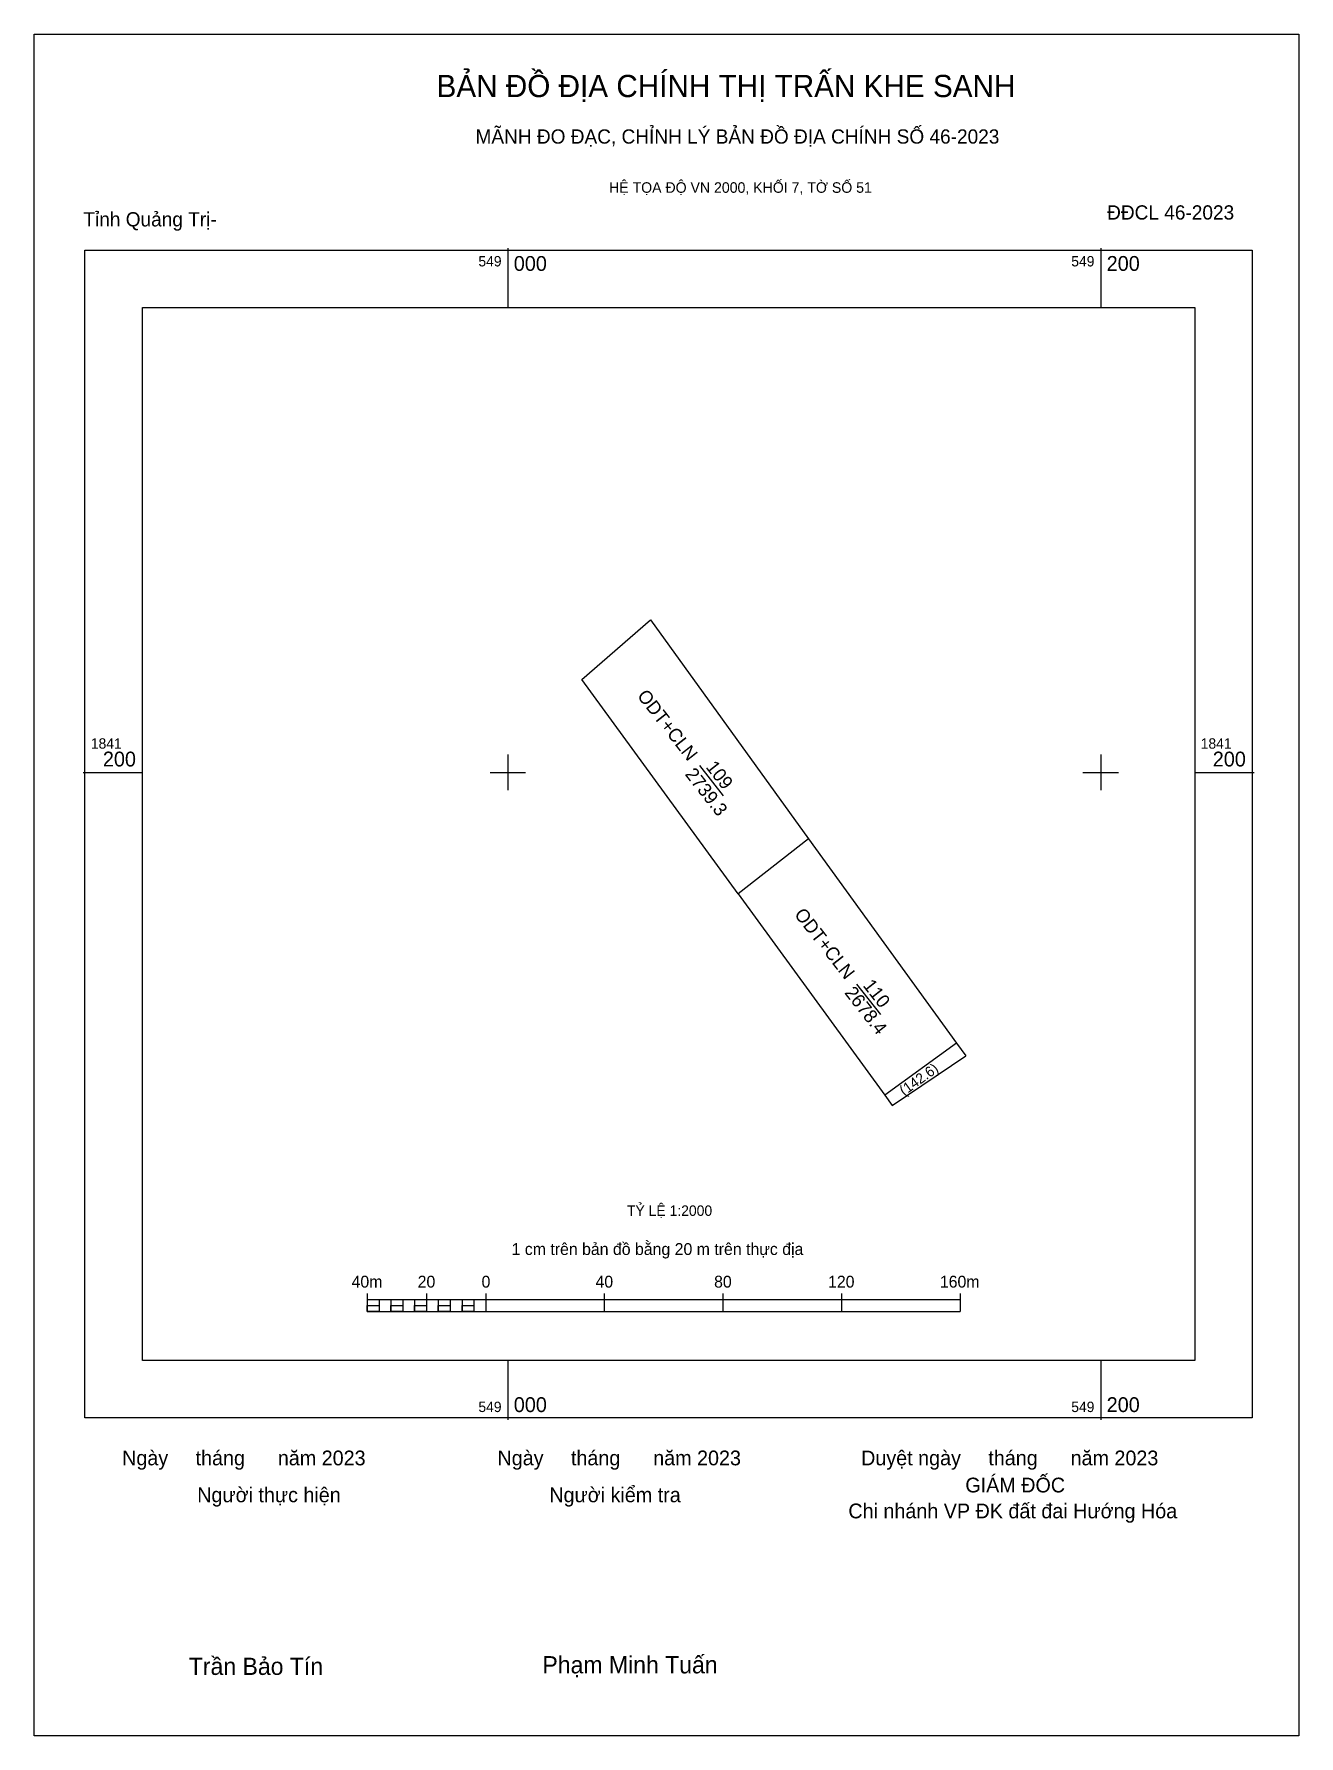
# Model space of a CAD drawing. Extents: x 548840 to 549267, y 1840875 to 1841449.
import ezdxf

# ---------------------------------------------------------------- set-up
doc = ezdxf.new("R2010")
doc.units = 0
for name, color, linetype in [('Level 10', 7, 'Continuous'), ('Level 13', 7, 'Continuous'), ('Level 15', 7, 'Continuous'), ('Level 27', 7, 'Continuous'), ('Level 4', 7, 'Continuous'), ('Level 50', 7, 'Continuous'), ('Level 6', 7, 'Continuous'), ('Level 62', 7, 'Continuous'), ('Level 63', 7, 'Continuous'), ('Level 9', 7, 'Continuous')]:
    doc.layers.add(name, color=color, linetype=linetype)

msp = doc.modelspace()

# ---------------------------------------------------------------- linework, layer by layer
at = {"layer": 'Level 10'}
for p, q in [((549101.47, 1841177.64), (549151.31, 1841108.72)), ((549077.7, 1841159.04), (549127.2, 1841091.15)), ((549151.31, 1841108.72), (549154.44, 1841104.39)), ((549129.69, 1841087.74), (549154.44, 1841104.39)), ((549127.2, 1841091.15), (549129.69, 1841087.74))]:
    msp.add_line(p, q, dxfattribs=at)
msp.add_lwpolyline([(549101.47, 1841177.64), (549077.7, 1841159.04), (549024.96, 1841231.38), (549048.1, 1841251.43)], close=True, dxfattribs=at)
at = {"layer": 'Level 15'}
msp.add_lwpolyline([(548840.16, 1841448.95), (549266.87, 1841448.95), (549266.87, 1840875.12), (548840.16, 1840875.12)], close=True, dxfattribs=at)
at = {"layer": 'Level 27'}
for p, q in [((549048.1, 1841251.43), (549048.11, 1841251.44)), ((549024.96, 1841231.38), (549024.94, 1841231.36)), ((549101.47, 1841177.64), (549101.48, 1841177.62)), ((549077.7, 1841159.04), (549077.71, 1841159.02))]:
    msp.add_line(p, q, dxfattribs=at)
at = {"layer": 'Level 50'}
msp.add_line((549151.31, 1841108.72), (549127.2, 1841091.15), dxfattribs=at)
at = {"layer": 'Level 62'}
msp.add_lwpolyline([(548876.7, 1841356.73), (549231.73, 1841356.73), (549231.73, 1841001.71), (548876.7, 1841001.71)], close=True, dxfattribs=at)
at = {"layer": 'Level 63'}
for p, q in [((549000, 1841376.73), (549000, 1841356.73)), ((549200, 1841376.73), (549200, 1841356.73)), ((549000, 1841206), (549000, 1841194)), ((549200, 1841206), (549200, 1841194)), ((548856.7, 1841200), (548876.7, 1841200)), ((548994, 1841200), (549006, 1841200)), ((549194, 1841200), (549206, 1841200)), ((549231.73, 1841200), (549251.73, 1841200)), ((548952.54, 1841024.29), (548952.54, 1841018.29)), ((548972.54, 1841024.29), (548972.54, 1841018.29)), ((548992.54, 1841024.29), (548992.54, 1841018.29)), ((549032.54, 1841024.29), (549032.54, 1841018.29)), ((549072.54, 1841024.29), (549072.54, 1841018.29)), ((549112.54, 1841024.29), (549112.54, 1841018.29)), ((549152.54, 1841024.29), (549152.54, 1841018.29)), ((548952.54, 1841022.29), (549152.54, 1841022.29)), ((548956.54, 1841022.29), (548956.54, 1841018.29)), ((548960.54, 1841022.29), (548960.54, 1841018.29)), ((548964.54, 1841022.29), (548964.54, 1841018.29)), ((548968.54, 1841022.29), (548968.54, 1841018.29)), ((548972.54, 1841022.29), (548972.54, 1841018.29)), ((548976.54, 1841022.29), (548976.54, 1841018.29)), ((548980.54, 1841022.29), (548980.54, 1841018.29)), ((548984.54, 1841022.29), (548984.54, 1841018.29)), ((548988.54, 1841022.29), (548988.54, 1841018.29)), ((548992.54, 1841022.29), (548992.54, 1841018.29)), ((548952.54, 1841018.29), (549152.54, 1841018.29)), ((549000, 1841001.71), (549000, 1840981.71)), ((549200, 1841001.71), (549200, 1840981.71))]:
    msp.add_line(p, q, dxfattribs=at)
for points in [[(548857.33, 1841376.1), (549251.1, 1841376.1), (549251.1, 1840982.33), (548857.33, 1840982.33)], [(548952.54, 1841020.29), (548956.54, 1841020.29), (548956.54, 1841018.29), (548952.54, 1841018.29)], [(548952.54, 1841020.29), (548956.54, 1841020.29), (548956.54, 1841018.29), (548952.54, 1841018.29)], [(548960.54, 1841020.29), (548964.54, 1841020.29), (548964.54, 1841018.29), (548960.54, 1841018.29)], [(548968.54, 1841020.29), (548972.54, 1841020.29), (548972.54, 1841018.29), (548968.54, 1841018.29)], [(548976.54, 1841020.29), (548980.54, 1841020.29), (548980.54, 1841018.29), (548976.54, 1841018.29)], [(548984.54, 1841020.29), (548988.54, 1841020.29), (548988.54, 1841018.29), (548984.54, 1841018.29)]]:
    msp.add_lwpolyline(points, close=True, dxfattribs=at)
at = {"layer": 'Level 9'}
for p, q in [((549064.6, 1841202.32), (549072.63, 1841192.06)), ((549117.61, 1841128.65), (549125.65, 1841118.38))]:
    msp.add_line(p, q, dxfattribs=at)

# ---------------------------------------------------------------- texts
at = {"layer": 'Level 13'}
for s, p in [('ODT+CLN', (549043.41, 1841225.73)), ('109', (549066.57, 1841201.74)), ('2739.3', (549059.54, 1841199.34)), ('ODT+CLN', (549096.42, 1841152.06)), ('2678.4', (549113.37, 1841125.65)), ('110', (549119.57, 1841128.09))]:
    msp.add_text(s, height=4.5, rotation=308.05944, dxfattribs=at).set_placement(p)
at = {"layer": 'Level 4'}
msp.add_text('(142.6)', height=3.469, rotation=35.42934, dxfattribs=at).set_placement((549133.64, 1841090.84))
at = {"layer": 'Level 6'}
msp.add_text('TỶ LỆ 1:2000', height=3.5158, dxfattribs=at).set_placement((549040.17, 1841050.48))
at = {"layer": 'Level 63'}
for s, height, p in [('BẢN ĐỒ ĐỊA CHÍNH THỊ TRẤN KHE SANH', 7.4873, (548975.95, 1841427.69)), ('MÃNH ĐO ĐẠC, CHỈNH LÝ BẢN ĐỒ ĐỊA CHÍNH SỐ 46-2023', 4.8044, (548989.09, 1841412)), ('HỆ TỌA ĐỘ VN 2000, KHỐI 7, TỜ SỐ 51', 3.5565, (549034.14, 1841395.42)), ('549', 3.5, (548990.06, 1841370.6)), ('000', 5, (549002, 1841369.1)), ('549', 3.5, (549190.06, 1841370.6)), ('200', 5, (549202, 1841369.1)), ('1841', 3.5, (548859.33, 1841208)), ('1841', 3.5, (549233.73, 1841208)), ('200', 5, (548863.39, 1841202)), ('200', 5, (549237.79, 1841202)), ('1 cm trên bản đồ bằng 20 m trên thực địa', 4, (549001.26, 1841037.29)), ('40m', 4, (548947.28, 1841026.29)), ('20', 4, (548969.57, 1841026.29)), ('0', 4, (548991.12, 1841026.29)), ('40', 4, (549029.57, 1841026.29)), ('80', 4, (549069.57, 1841026.29)), ('120', 4, (549108.01, 1841026.29)), ('160m', 4, (549145.73, 1841026.29)), ('549', 3.5, (548990.06, 1840984.33)), ('000', 5, (549002, 1840984.33)), ('549', 3.5, (549190.06, 1840984.33)), ('200', 5, (549202, 1840984.33)), ('Ngày     tháng      năm 2023', 4.9766, (548869.88, 1840966.37)), ('Ngày     tháng      năm 2023', 4.9766, (548996.5, 1840966.37)), ('Duyệt ngày     tháng      năm 2023', 4.9766, (549119.17, 1840966.37)), ('GIÁM ĐỐC', 4.977, (549154.32, 1840957.23)), ('Người thực hiện', 4.9766, (548895.21, 1840953.93)), ('Người kiểm tra', 4.9766, (549013.99, 1840953.93)), ('Chi nhánh VP ĐK đất đai Hướng Hóa', 4.9766, (549114.86, 1840948.5)), ('Trần Bảo Tín', 5.8048, (548892.38, 1840895.7)), ('Phạm Minh Tuấn', 5.8048, (549011.66, 1840896.22))]:
    msp.add_text(s, height=height, dxfattribs=at).set_placement(p)
at = {"layer": 'Level 9'}
for s, p in [('Tỉnh Quảng Trị-', (548856.81, 1841384.08)), ('ĐĐCL 46-2023', (549202.15, 1841386.4))]:
    msp.add_text(s, height=4.8044, dxfattribs=at).set_placement(p)

doc.saveas('drawing.dxf')
